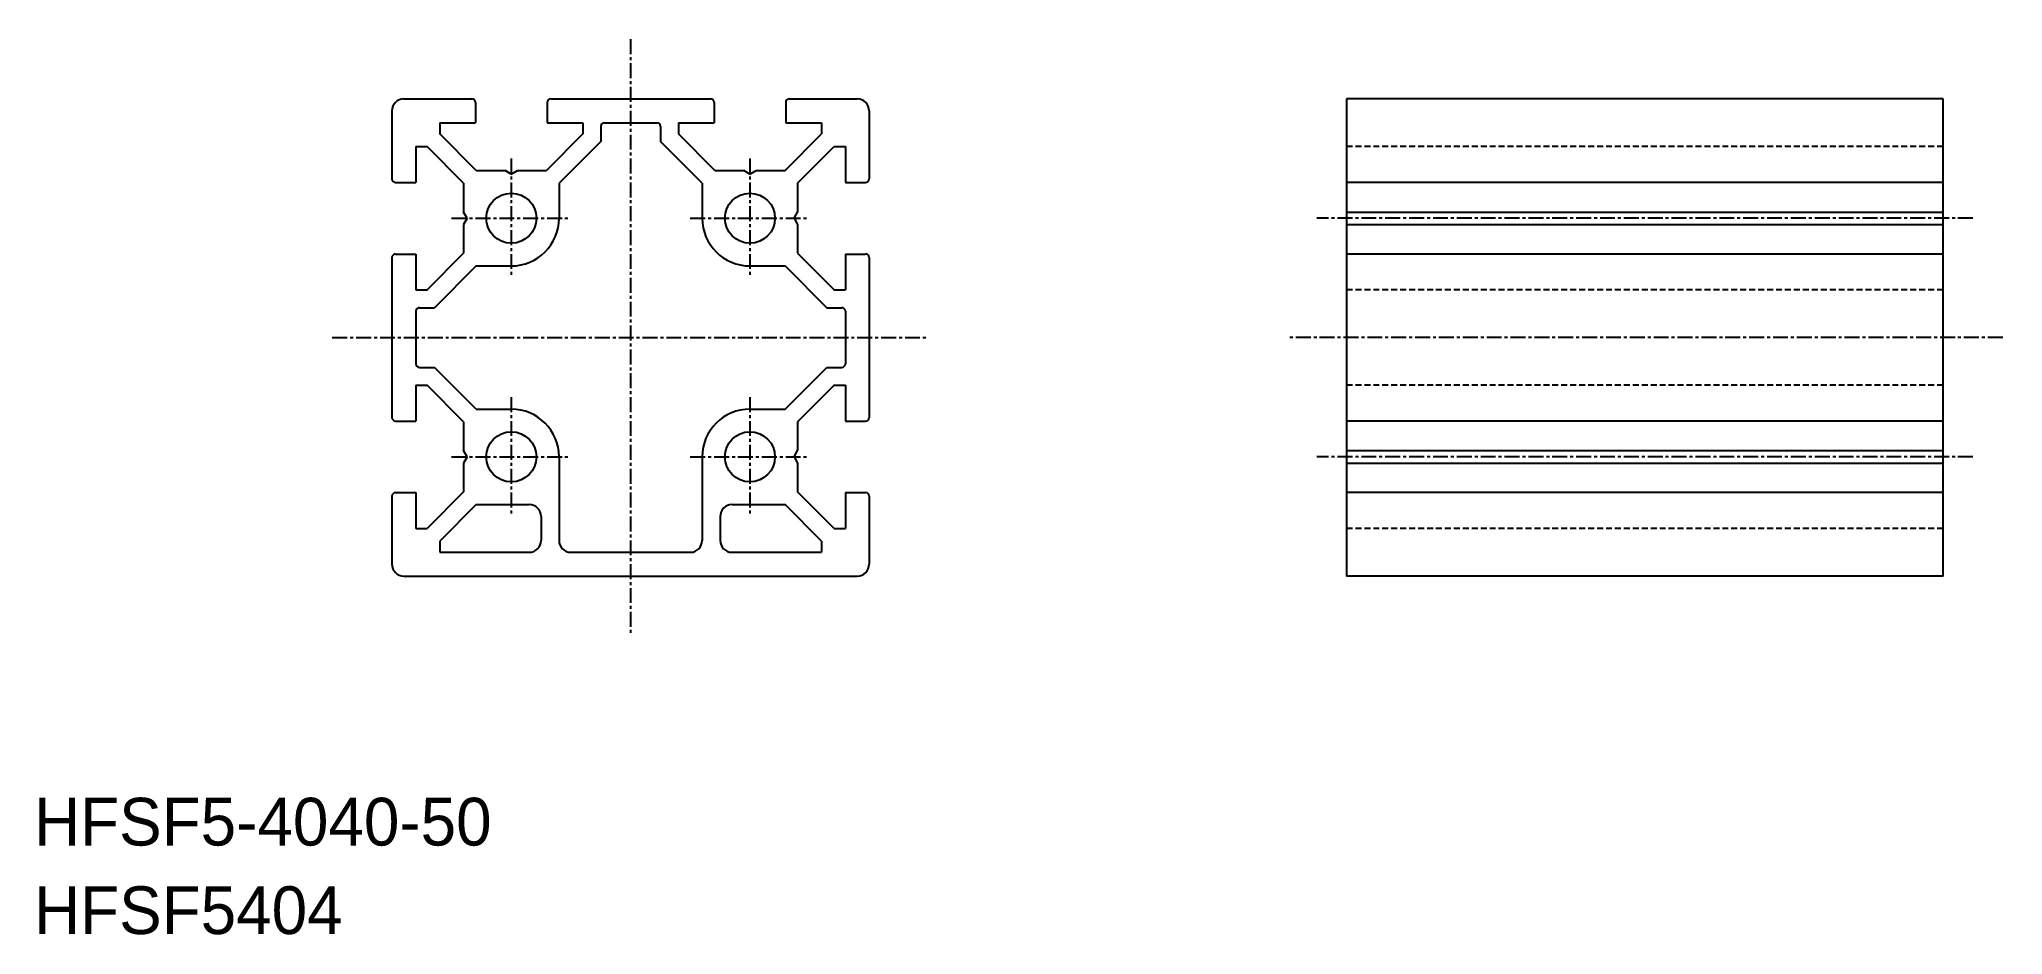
# Model space of a CAD drawing. Extents: x 0 to 165, y 0 to 75.
import ezdxf

# ---------------------------------------------------------------- set-up
doc = ezdxf.new("R2010")
doc.units = 0
doc.linetypes.add('CENTER', pattern=[2, 1.25, -0.25, 0.25, -0.25])
doc.linetypes.add('DASHED', pattern=[0.75, 0.5, -0.25])
doc.layers.get('0').update_dxf_attribs({"linetype": 'CONTINUOUS'})
doc.layers.add('CENTER', color=1, linetype='CENTER')

msp = doc.modelspace()

# ---------------------------------------------------------------- linework, layer by layer
at = {"color": 7, "linetype": 'CONTINUOUS'}
for p, q in [((31, 70), (36.7, 70)), ((37, 69.7), (37, 68)), ((43, 69.7), (43, 68)), ((43.3, 70), (56.7, 70)), ((57, 69.7), (57, 68)), ((63, 69.7), (63, 68)), ((63.3, 70), (69, 70)), ((110, 70), (110, 30)), ((160, 70), (110, 70)), ((160, 30), (160, 70)), ((30, 69), (30, 63.3)), ((34, 68), (37, 68)), ((34, 68), (34, 67.06)), ((43, 68), (46, 68)), ((46, 68), (46, 67.06)), ((47.5, 67.7), (47.5, 66.44)), ((47.8, 68), (52.2, 68)), ((52.5, 67.7), (52.5, 66.44)), ((54, 68), (54, 67.06)), ((54, 68), (57, 68)), ((63, 68), (66, 68)), ((66, 68), (66, 67.06)), ((70, 69), (70, 63.3)), ((32, 66), (32, 63)), ((32, 66), (32.94, 66)), ((36, 62.94), (32.94, 66)), ((37.06, 64), (34, 67.06)), ((46, 67.06), (42.94, 64)), ((47.5, 66.44), (44, 62.94)), ((56, 62.94), (52.5, 66.44)), ((57.06, 64), (54, 67.06)), ((62.94, 64), (66, 67.06)), ((64, 62.94), (67.06, 66)), ((67.06, 66), (68, 66)), ((68, 66), (68, 63)), ((30.3, 63), (32, 63)), ((36, 62.94), (36, 60.52)), ((37.06, 64), (39.48, 64)), ((40, 63.7), (39.48, 64)), ((40, 63.7), (40.52, 64)), ((40.52, 64), (42.94, 64)), ((44, 62.94), (44, 60)), ((56, 62.94), (56, 60)), ((57.06, 64), (59.48, 64)), ((60, 63.7), (59.48, 64)), ((60, 63.7), (60.52, 64)), ((60.52, 64), (62.94, 64)), ((64, 62.94), (64, 60.52)), ((68, 63), (69.7, 63)), ((160, 63), (110, 63)), ((36.3, 60), (36, 60.52)), ((36.3, 60), (36, 59.48)), ((36, 59.48), (36, 57.06)), ((63.7, 60), (64, 60.52)), ((63.7, 60), (64, 59.48)), ((64, 59.48), (64, 57.06)), ((110, 60.52), (160, 60.52)), ((110, 59.48), (160, 59.48)), ((30, 56.7), (30, 43.3)), ((30.3, 57), (32, 57)), ((32, 57), (32, 54)), ((32.94, 54), (36, 57.06)), ((37.06, 56), (33.56, 52.5)), ((37.06, 56), (40, 56)), ((60, 56), (62.94, 56)), ((62.94, 56), (66.44, 52.5)), ((64, 57.06), (67.06, 54)), ((68, 57), (69.7, 57)), ((68, 57), (68, 54)), ((70, 56.7), (70, 43.3)), ((160, 57), (110, 57)), ((32, 54), (32.94, 54)), ((67.06, 54), (68, 54)), ((32, 52.2), (32, 47.8)), ((32.3, 52.5), (33.56, 52.5)), ((66.44, 52.5), (67.7, 52.5)), ((68, 52.2), (68, 47.8)), ((32.3, 47.5), (33.56, 47.5)), ((37.06, 44), (33.56, 47.5)), ((62.94, 44), (66.44, 47.5)), ((66.44, 47.5), (67.7, 47.5)), ((32, 46), (32, 43)), ((32, 46), (32.94, 46)), ((36, 42.94), (32.94, 46)), ((67.06, 46), (64, 42.94)), ((67.06, 46), (68, 46)), ((68, 46), (68, 43)), ((30.3, 43), (32, 43)), ((36, 42.94), (36, 40.52)), ((37.06, 44), (40, 44)), ((60, 44), (62.94, 44)), ((64, 42.94), (64, 40.52)), ((68, 43), (69.7, 43)), ((160, 43), (110, 43)), ((36.3, 40), (36, 40.52)), ((36.3, 40), (36, 39.48)), ((44, 40), (44, 33)), ((56, 40), (56, 33)), ((63.7, 40), (64, 40.52)), ((63.7, 40), (64, 39.48)), ((110, 40.52), (160, 40.52)), ((36, 39.48), (36, 37.06)), ((64, 39.48), (64, 37.06)), ((110, 39.48), (160, 39.48)), ((30, 36.7), (30, 31)), ((30.3, 37), (32, 37)), ((32, 37), (32, 34)), ((36, 37.06), (32.94, 34)), ((67.06, 34), (64, 37.06)), ((68, 37), (69.7, 37)), ((68, 37), (68, 34)), ((70, 36.7), (70, 31)), ((160, 37), (110, 37)), ((37.06, 36), (34, 32.94)), ((37.06, 36), (41.5, 36)), ((42.5, 35), (42.5, 33)), ((57.5, 35), (57.5, 33)), ((58.5, 36), (62.94, 36)), ((66, 32.94), (62.94, 36)), ((32, 34), (32.94, 34)), ((34, 32.94), (34, 32)), ((66, 32.94), (66, 32)), ((67.06, 34), (68, 34)), ((34, 32), (41.5, 32)), ((45, 32), (55, 32)), ((58.5, 32), (66, 32)), ((31, 30), (69, 30)), ((160, 30), (110, 30))]:
    msp.add_line(p, q, dxfattribs=at)
at = {"color": 3, "linetype": 'DASHED'}
for p, q in [((160, 66), (110, 66)), ((160, 54), (110, 54)), ((160, 46), (110, 46)), ((160, 34), (110, 34))]:
    msp.add_line(p, q, dxfattribs=at)
at = {"color": 7, "linetype": 'CONTINUOUS'}
for centre in [(40, 60), (60, 60), (40, 40), (60, 40)]:
    msp.add_circle(centre, 2.1, dxfattribs=at)
for centre, radius, start, end in [((31, 69), 1, 90, 180), ((36.7, 69.7), 0.3, 0, 90), ((43.3, 69.7), 0.3, 90, 180), ((56.7, 69.7), 0.3, 0, 90), ((63.3, 69.7), 0.3, 90, 180), ((69, 69), 1, 0, 90), ((47.8, 67.7), 0.3, 90, 180), ((52.2, 67.7), 0.3, 0, 90), ((30.3, 63.3), 0.3, 180, 270), ((69.7, 63.3), 0.3, 270, 0), ((40, 60), 4, 270, 0), ((60, 60), 4, 180, 270), ((30.3, 56.7), 0.3, 90, 180), ((69.7, 56.7), 0.3, 0, 90), ((32.3, 52.2), 0.3, 90, 180), ((67.7, 52.2), 0.3, 0, 90), ((32.3, 47.8), 0.3, 180, 270), ((67.7, 47.8), 0.3, 270, 0), ((30.3, 43.3), 0.3, 180, 270), ((40, 40), 4, 0, 90), ((60, 40), 4, 90, 180), ((69.7, 43.3), 0.3, 270, 0), ((30.3, 36.7), 0.3, 90, 180), ((69.7, 36.7), 0.3, 0, 90), ((41.5, 35), 1, 0, 90), ((58.5, 35), 1, 90, 180), ((41.5, 33), 1, 270, 0), ((45, 33), 1, 180, 270), ((55, 33), 1, 270, 0), ((58.5, 33), 1, 180, 270), ((31, 31), 1, 180, 270), ((69, 31), 1, 270, 0)]:
    msp.add_arc(centre, radius, start, end, dxfattribs=at)
at = {"layer": 'CENTER', "color": 1, "linetype": 'CENTER'}
for p, q in [((50, 75), (50, 25)), ((40, 65), (40, 55)), ((60, 65), (60, 55)), ((35, 60), (45, 60)), ((55, 60), (65, 60)), ((162.5, 60), (107.5, 60)), ((25, 50), (75, 50)), ((165, 50), (105, 50)), ((40, 45), (40, 35)), ((60, 45), (60, 35)), ((35, 40), (45, 40)), ((55, 40), (65, 40)), ((162.5, 40), (107.5, 40))]:
    msp.add_line(p, q, dxfattribs=at)

# ---------------------------------------------------------------- texts
at = {"color": 7, "linetype": 'CONTINUOUS'}
for s, p in [('HFSF5-4040-50', (0, 7.42)), ('HFSF5404', (0, 0))]:
    msp.add_text(s, height=4, dxfattribs=at).set_placement(p)

doc.saveas('drawing.dxf')
